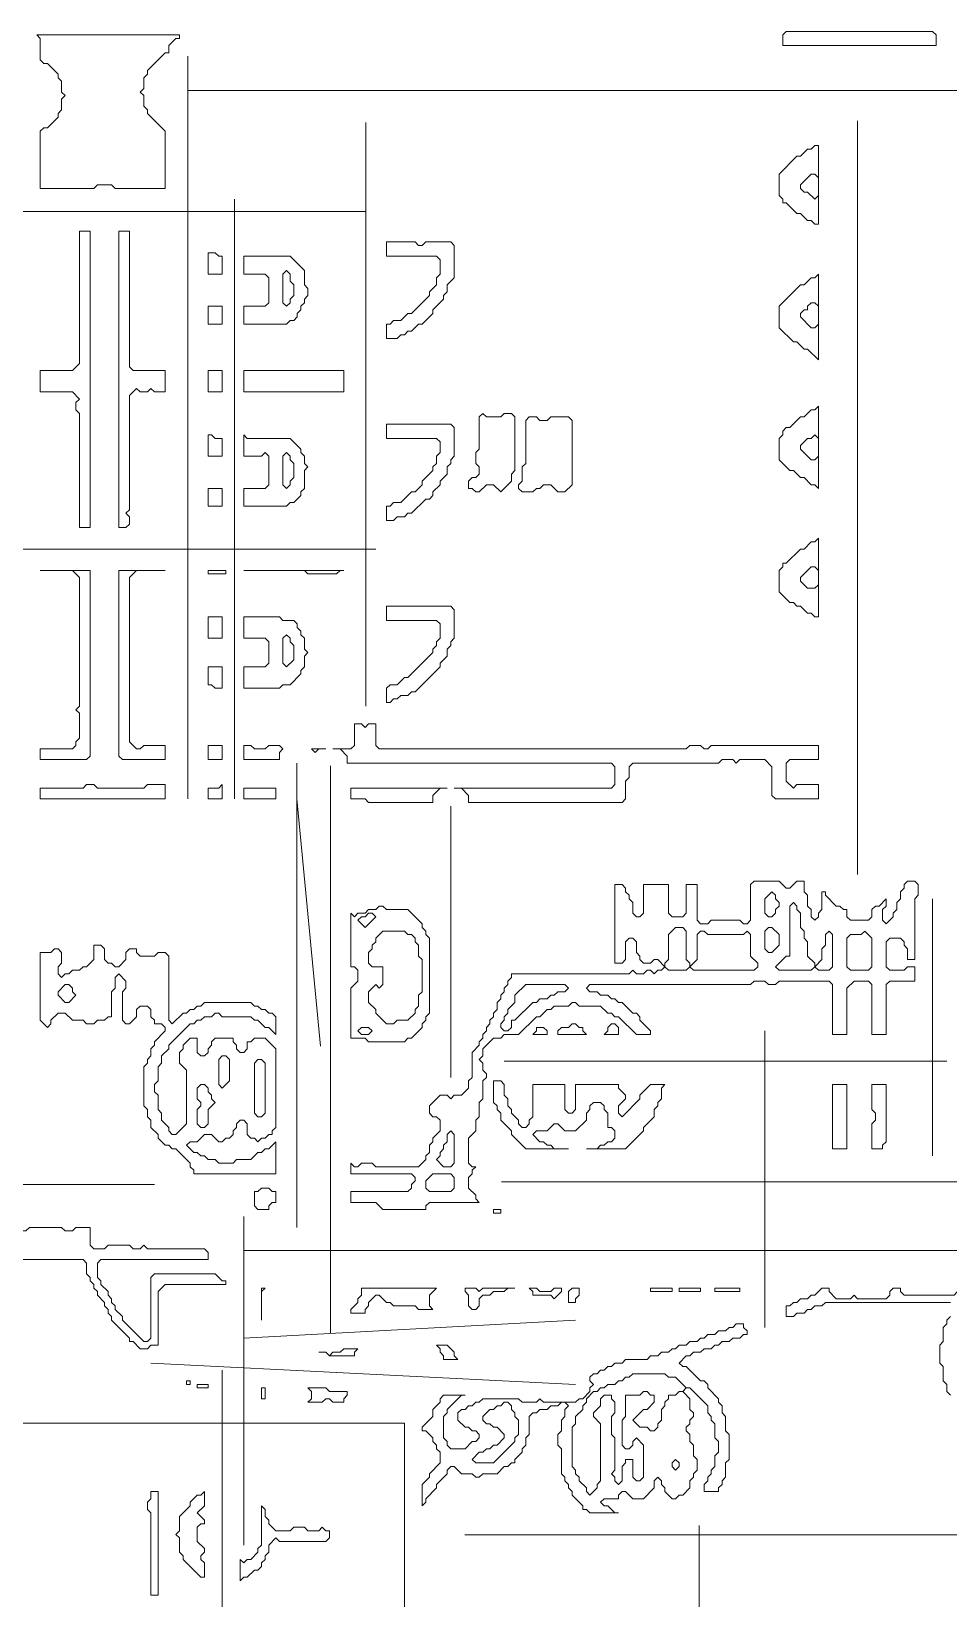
# Model space of a CAD drawing. Header units: millimetres. Extents: x 4 to 412, y 3 to 290.
# Drawn here: x 149.36 to 171.86, y 186.45 to 224.89 of the extents above; entities that cross this region are included whole.
import ezdxf

# ---------------------------------------------------------------- set-up
doc = ezdxf.new("R2010")
doc.units = ezdxf.units.MM
doc.layers.add('TRACE_STRAIGHT', color=5, linetype='Continuous', lineweight=0)
doc.layers.add('TRACE_TEXT_SYMBOL', color=6, linetype='Continuous', lineweight=0)

msp = doc.modelspace()

# ---------------------------------------------------------------- linework, layer by layer
at = {"layer": 'TRACE_STRAIGHT', "color": 5}
for p, q in [((153.2, 224.278), (153.2, 206.062)), ((153.186, 223.44), (186.364, 223.44)), ((157.568, 222.658), (157.568, 208.339)), ((169.629, 222.698), (169.629, 204.209)), ((154.345, 220.775), (154.345, 206.062)), ((145.111, 220.468), (157.568, 220.468)), ((145.023, 212.193), (157.809, 212.193)), ((155.872, 206.938), (155.872, 195.553)), ((156.697, 206.878), (156.697, 192.95)), ((155.871, 206.062), (156.451, 199.994)), ((159.648, 205.887), (159.648, 199.232)), ((171.471, 203.61), (171.471, 197.305)), ((167.355, 200.37), (167.355, 193.101)), ((160.962, 199.626), (171.821, 199.626)), ((124.005, 196.604), (152.379, 196.604)), ((160.891, 196.67), (186.181, 196.67)), ((154.569, 195.816), (154.569, 187.759)), ((154.569, 194.984), (181.633, 194.984)), ((154.569, 192.834), (162.713, 193.277)), ((152.292, 192.226), (162.713, 191.7)), ((154.043, 192.05), (154.043, 171.558)), ((124.065, 190.753), (158.51, 190.753)), ((158.51, 190.753), (158.51, 166.917)), ((159.993, 188.012), (188.986, 188.012)), ((165.74, 188.24), (165.74, 143.184))]:
    msp.add_line(p, q, dxfattribs=at)
at = {"layer": 'TRACE_TEXT_SYMBOL', "color": 6}
for points in [[(149.489, 224.803), (149.577, 224.716), (149.577, 224.19), (149.665, 224.103), (149.752, 224.103), (150.015, 223.84), (150.015, 223.752), (150.102, 223.665), (150.102, 223.402), (150.19, 223.315), (150.102, 223.227), (150.102, 222.964), (150.015, 222.877), (150.015, 222.789), (149.752, 222.526), (149.665, 222.526), (149.577, 222.439), (149.577, 221.038), (150.891, 221.038), (150.978, 221.125), (151.328, 221.125), (151.416, 221.038), (152.642, 221.038), (152.642, 222.439), (152.204, 222.877), (152.204, 222.964), (152.117, 223.052), (152.117, 223.315), (152.029, 223.402), (152.117, 223.49), (152.117, 223.752), (152.204, 223.84), (152.204, 223.928), (152.642, 224.365), (152.73, 224.365), (152.73, 224.541), (152.905, 224.716), (152.992, 224.716), (152.992, 224.803)], [(167.88, 224.891), (167.792, 224.803), (167.792, 224.541), (171.558, 224.541), (171.558, 224.803), (171.471, 224.891)], [(168.581, 222.088), (168.493, 222.001), (168.405, 222.001), (168.23, 221.826), (168.143, 221.826), (167.705, 221.388), (167.705, 220.862), (167.792, 220.775), (167.792, 220.687), (167.88, 220.687), (168.143, 220.425), (168.23, 220.425), (168.405, 220.249), (168.493, 220.249), (168.581, 220.162), (168.668, 220.162), (168.668, 222.088)], [(168.493, 221.388), (168.581, 221.388), (168.668, 221.3), (168.668, 220.862), (168.581, 220.775), (168.405, 220.95), (168.318, 220.95), (168.23, 221.038), (168.23, 221.125)], [(150.54, 219.987), (150.54, 216.746), (150.365, 216.571), (149.577, 216.571), (149.577, 216.046), (150.365, 216.046), (150.54, 215.871), (150.453, 215.783), (150.453, 215.608), (150.54, 215.52), (150.54, 212.718), (150.803, 212.718), (150.803, 219.987)], [(151.504, 219.987), (151.504, 212.718), (151.679, 212.718), (151.766, 212.806), (151.766, 212.981), (151.679, 213.068), (151.766, 213.156), (151.766, 215.958), (151.941, 216.133), (152.029, 216.046), (152.204, 216.046), (152.292, 216.133), (152.379, 216.046), (152.642, 216.046), (152.642, 216.571), (151.854, 216.571), (151.766, 216.659), (151.766, 219.987)], [(158.072, 219.724), (158.072, 219.374), (159.298, 219.374), (159.385, 219.286), (159.385, 218.936), (159.298, 218.848), (159.298, 218.673), (159.123, 218.498), (159.123, 218.41), (158.685, 217.972), (158.597, 217.972), (158.422, 217.797), (158.247, 217.797), (158.159, 217.71), (158.072, 217.71), (158.072, 217.359), (158.334, 217.359), (158.422, 217.447), (158.51, 217.447), (158.597, 217.535), (158.685, 217.535), (158.86, 217.71), (158.947, 217.71), (159.21, 217.972), (159.21, 218.06), (159.473, 218.323), (159.473, 218.41), (159.56, 218.498), (159.56, 218.673), (159.736, 218.848), (159.736, 219.636), (159.648, 219.724), (159.035, 219.724), (158.947, 219.636), (158.86, 219.636), (158.772, 219.724)], [(153.693, 219.461), (153.693, 218.936), (154.043, 218.936), (154.043, 219.374), (153.956, 219.374), (153.868, 219.461)], [(154.569, 219.374), (154.569, 218.936), (155.094, 218.936), (155.182, 218.848), (155.182, 218.235), (155.094, 218.148), (154.569, 218.148), (154.569, 217.71), (155.62, 217.71), (155.707, 217.797), (155.795, 217.797), (155.882, 217.885), (155.882, 217.972), (155.97, 218.06), (155.97, 218.148), (156.057, 218.235), (156.057, 218.323), (156.145, 218.41), (156.145, 218.585), (156.057, 218.673), (156.057, 219.023), (155.707, 219.374)], [(155.532, 218.936), (155.62, 219.023), (155.707, 218.936), (155.707, 218.761), (155.795, 218.673), (155.795, 218.41), (155.707, 218.323), (155.707, 218.235), (155.62, 218.148), (155.532, 218.235)], [(168.668, 218.936), (168.581, 218.848), (168.493, 218.848), (168.318, 218.673), (168.23, 218.673), (167.705, 218.148), (167.705, 217.622), (168.055, 217.272), (168.143, 217.272), (168.318, 217.097), (168.405, 217.097), (168.668, 216.834)], [(153.693, 218.148), (153.693, 217.71), (154.043, 217.71), (154.043, 218.148)], [(168.405, 218.148), (168.493, 218.235), (168.581, 218.235), (168.668, 218.148), (168.668, 217.71), (168.581, 217.622), (168.493, 217.622), (168.23, 217.885), (168.23, 217.972), (168.318, 218.06), (168.405, 218.06)], [(153.693, 216.571), (153.693, 216.046), (154.043, 216.046), (154.043, 216.571)], [(154.569, 216.571), (154.569, 216.046), (157.021, 216.046), (157.021, 216.571)], [(168.668, 215.696), (168.581, 215.608), (168.493, 215.608), (168.318, 215.433), (168.23, 215.433), (167.968, 215.17), (167.88, 215.17), (167.792, 215.083), (167.792, 214.995), (167.705, 214.907), (167.705, 214.382), (167.968, 214.119), (168.055, 214.119), (168.23, 213.944), (168.318, 213.944), (168.493, 213.769), (168.581, 213.769), (168.668, 213.681)], [(160.436, 215.52), (160.349, 215.433), (160.349, 214.645), (160.261, 214.557), (160.261, 214.294), (160.349, 214.207), (160.349, 214.032), (160.261, 213.944), (160.173, 213.944), (160.086, 213.856), (160.086, 213.681), (160.173, 213.681), (160.261, 213.594), (160.349, 213.594), (160.524, 213.769), (160.699, 213.769), (160.874, 213.594), (161.137, 213.856), (161.137, 214.032), (161.224, 214.119), (161.224, 215.433), (161.137, 215.52), (160.962, 215.52), (160.874, 215.433), (160.524, 215.433)], [(161.575, 215.433), (161.487, 215.345), (161.487, 214.294), (161.399, 214.207), (161.399, 213.856), (161.312, 213.769), (161.312, 213.681), (161.399, 213.594), (161.662, 213.594), (161.75, 213.681), (161.837, 213.681), (161.925, 213.769), (162.1, 213.769), (162.275, 213.594), (162.45, 213.594), (162.626, 213.769), (162.626, 215.345), (162.538, 215.433), (162.1, 215.433), (162.012, 215.345), (161.837, 215.345), (161.75, 215.433)], [(153.693, 214.995), (153.693, 214.47), (154.043, 214.47), (154.043, 214.907), (153.868, 214.907), (153.781, 214.995)], [(154.569, 214.995), (154.569, 214.47), (155.007, 214.47), (155.094, 214.557), (155.182, 214.47), (155.182, 213.769), (155.094, 213.681), (154.569, 213.681), (154.569, 213.243), (155.62, 213.243), (155.707, 213.331), (155.795, 213.331), (155.97, 213.506), (155.97, 213.594), (156.057, 213.681), (156.057, 214.119), (156.145, 214.207), (156.057, 214.294), (156.057, 214.47), (155.97, 214.557), (155.97, 214.645), (155.707, 214.907), (154.656, 214.907)], [(158.072, 215.258), (158.072, 214.907), (159.298, 214.907), (159.385, 214.82), (159.385, 214.557), (159.298, 214.47), (159.298, 214.294), (159.21, 214.207), (159.21, 214.119), (158.947, 213.856), (158.947, 213.769), (158.772, 213.594), (158.685, 213.594), (158.422, 213.331), (158.247, 213.331), (158.159, 213.243), (158.072, 213.243), (158.072, 212.893), (158.247, 212.893), (158.334, 212.981), (158.51, 212.981), (158.597, 213.068), (158.685, 213.068), (159.035, 213.419), (159.123, 213.419), (159.21, 213.506), (159.21, 213.594), (159.385, 213.769), (159.385, 213.856), (159.56, 214.032), (159.56, 214.207), (159.648, 214.294), (159.648, 214.382), (159.736, 214.47), (159.736, 215.17), (159.648, 215.258)], [(168.493, 214.907), (168.581, 214.995), (168.668, 214.907), (168.668, 214.47), (168.581, 214.382), (168.493, 214.382), (168.23, 214.645), (168.23, 214.732), (168.405, 214.907)], [(155.532, 214.47), (155.62, 214.557), (155.707, 214.47), (155.707, 214.382), (155.795, 214.294), (155.795, 213.944), (155.707, 213.856), (155.707, 213.769), (155.62, 213.681), (155.532, 213.769)], [(153.693, 213.681), (153.693, 213.243), (154.043, 213.243), (154.043, 213.681)], [(168.668, 212.455), (168.581, 212.368), (168.493, 212.368), (168.318, 212.193), (168.23, 212.193), (167.88, 211.842), (167.792, 211.842), (167.792, 211.755), (167.705, 211.667), (167.705, 211.142), (167.968, 210.879), (168.055, 210.879), (168.143, 210.791), (168.23, 210.791), (168.405, 210.616), (168.493, 210.616), (168.581, 210.529), (168.668, 210.529)], [(149.577, 211.667), (150.365, 211.667), (150.54, 211.492), (150.54, 208.339), (150.453, 208.252), (150.54, 208.164), (150.54, 207.551), (150.453, 207.464), (150.453, 207.376), (150.365, 207.288), (149.577, 207.288), (149.577, 207.026), (150.715, 207.026), (150.803, 207.113), (150.803, 211.667)], [(151.504, 211.667), (151.504, 207.113), (151.591, 207.026), (152.642, 207.026), (152.642, 207.376), (152.117, 207.376), (152.029, 207.288), (151.941, 207.288), (151.766, 207.464), (151.766, 211.492), (151.941, 211.667), (152.642, 211.667)], [(153.693, 211.667), (154.131, 211.667), (154.131, 211.58), (153.693, 211.58)], [(154.569, 211.667), (156.057, 211.667), (156.145, 211.58), (156.846, 211.58), (156.933, 211.667), (157.021, 211.667)], [(168.493, 211.755), (168.581, 211.755), (168.668, 211.667), (168.668, 211.317), (168.581, 211.229), (168.405, 211.229), (168.23, 211.404), (168.23, 211.492)], [(158.072, 210.791), (158.072, 210.441), (159.298, 210.441), (159.385, 210.354), (159.385, 210.003), (159.298, 209.916), (159.298, 209.828), (159.21, 209.74), (159.21, 209.653), (158.597, 209.04), (158.51, 209.04), (158.334, 208.865), (158.159, 208.865), (158.072, 208.777), (158.072, 208.427), (158.159, 208.427), (158.247, 208.514), (158.334, 208.514), (158.422, 208.602), (158.597, 208.602), (158.685, 208.69), (158.772, 208.69), (159.385, 209.303), (159.385, 209.39), (159.56, 209.565), (159.56, 209.74), (159.648, 209.828), (159.648, 209.916), (159.736, 210.003), (159.736, 210.704), (159.648, 210.791)], [(153.693, 210.529), (153.693, 210.003), (154.043, 210.003), (154.043, 210.529)], [(154.569, 210.529), (154.569, 210.003), (155.094, 210.003), (155.182, 209.916), (155.182, 209.39), (155.094, 209.303), (154.569, 209.303), (154.569, 208.777), (155.444, 208.777), (155.532, 208.865), (155.707, 208.865), (155.97, 209.127), (155.97, 209.215), (156.057, 209.303), (156.057, 209.565), (156.145, 209.653), (156.057, 209.74), (156.057, 210.003), (155.97, 210.091), (155.97, 210.178), (155.882, 210.266), (155.882, 210.354), (155.795, 210.441), (155.532, 210.441), (155.444, 210.529)], [(155.532, 210.003), (155.62, 210.091), (155.707, 210.003), (155.707, 209.916), (155.795, 209.828), (155.795, 209.478), (155.62, 209.303), (155.532, 209.39)], [(153.693, 209.303), (153.693, 208.865), (153.781, 208.865), (153.868, 208.777), (154.043, 208.777), (154.043, 209.303)], [(157.283, 207.901), (157.283, 207.376), (157.196, 207.288), (156.758, 207.288), (156.933, 207.288), (157.108, 207.113), (157.108, 206.938), (163.589, 206.938), (163.676, 206.851), (163.676, 206.413), (163.589, 206.325), (159.736, 206.325), (159.911, 206.325), (160.086, 206.15), (160.086, 205.975), (163.852, 205.975), (163.939, 206.062), (163.939, 206.5), (164.027, 206.588), (164.027, 206.851), (164.114, 206.938), (166.216, 206.938), (166.304, 207.026), (166.566, 207.026), (166.654, 206.938), (166.742, 207.026), (167.355, 207.026), (167.53, 206.851), (167.53, 206.15), (167.617, 206.062), (168.668, 206.062), (168.668, 206.413), (168.143, 206.413), (168.055, 206.325), (167.88, 206.5), (167.88, 206.938), (167.968, 207.026), (168.668, 207.026), (168.668, 207.376), (166.041, 207.376), (165.953, 207.288), (165.866, 207.288), (165.778, 207.376), (165.515, 207.376), (165.428, 207.288), (157.896, 207.288), (157.809, 207.376), (157.809, 207.901), (157.634, 207.901), (157.546, 207.814), (157.459, 207.901)], [(153.693, 207.376), (153.693, 207.026), (154.043, 207.026), (154.043, 207.376)], [(154.569, 207.376), (154.569, 207.026), (155.444, 207.026), (155.444, 207.201), (155.532, 207.288), (155.444, 207.376), (155.182, 207.376), (155.094, 207.288), (154.831, 207.288), (154.744, 207.376)], [(156.233, 207.288), (156.32, 207.201), (156.408, 207.288), (156.583, 207.288)], [(150.715, 206.413), (150.628, 206.325), (149.577, 206.325), (149.577, 206.062), (152.642, 206.062), (152.642, 206.413), (152.204, 206.413), (152.117, 206.325), (150.978, 206.325), (150.891, 206.413)], [(154.043, 206.413), (153.956, 206.325), (153.693, 206.325), (153.693, 206.062), (154.043, 206.062)], [(154.569, 206.325), (154.569, 206.062), (155.357, 206.062), (155.357, 206.325)], [(157.196, 206.325), (157.196, 206.062), (157.546, 206.062), (157.634, 205.975), (159.21, 205.975), (159.21, 206.15), (159.385, 206.325), (159.56, 206.325)], [(167.53, 203.785), (167.617, 203.698), (167.617, 203.61), (167.705, 203.523), (167.705, 203.435), (167.617, 203.348), (167.617, 203.26), (167.53, 203.172), (167.442, 203.172), (167.355, 203.26), (167.355, 203.61)], [(157.896, 203.435), (157.809, 203.348), (157.634, 203.348), (157.546, 203.26), (157.371, 203.26), (157.283, 203.172), (157.196, 203.26), (157.196, 201.946), (157.283, 201.946), (157.371, 201.859), (157.371, 201.596), (157.196, 201.421), (157.196, 200.195), (157.546, 200.195), (157.634, 200.107), (158.51, 200.107), (158.597, 200.195), (158.685, 200.195), (158.947, 200.458), (158.947, 200.545), (159.035, 200.633), (159.035, 200.72), (159.123, 200.808), (159.123, 202.647), (159.035, 202.735), (159.035, 202.822), (158.947, 202.91), (158.947, 202.997), (158.597, 203.348), (158.072, 203.348), (157.984, 203.435)], [(167.968, 203.435), (168.055, 203.523), (168.143, 203.435), (168.143, 203.348), (168.23, 203.26), (168.23, 202.91), (168.318, 202.822), (168.318, 202.647), (168.405, 202.559), (168.405, 202.209), (168.581, 202.034), (168.581, 201.946), (168.493, 201.859), (167.705, 201.859), (167.617, 201.946), (167.88, 202.209), (167.968, 202.209)], [(157.546, 203.172), (157.634, 203.26), (157.721, 203.26), (157.809, 203.172), (157.546, 202.91), (157.371, 203.085), (157.459, 203.172)], [(157.984, 202.822), (158.51, 202.822), (158.597, 202.735), (158.685, 202.735), (158.772, 202.647), (158.772, 202.559), (158.86, 202.472), (158.86, 202.209), (158.947, 202.122), (158.947, 201.333), (158.86, 201.246), (158.86, 200.983), (158.772, 200.895), (158.772, 200.808), (158.597, 200.633), (158.334, 200.633), (158.247, 200.545), (158.072, 200.545), (157.809, 200.808), (157.809, 200.895), (157.634, 201.071), (157.634, 201.333), (157.809, 201.509), (157.896, 201.421), (157.984, 201.509), (157.984, 201.946), (157.721, 201.946), (157.634, 202.034), (157.634, 202.297), (157.721, 202.384), (157.721, 202.472), (157.809, 202.559), (157.809, 202.647)], [(165.165, 202.91), (165.34, 202.91), (165.428, 202.822), (165.428, 202.122), (165.515, 202.034), (165.515, 201.946), (165.428, 201.859), (164.99, 201.859), (164.902, 201.946), (164.902, 202.034), (164.99, 202.122), (164.99, 202.735)], [(165.691, 202.735), (165.778, 202.822), (165.866, 202.822), (165.953, 202.735), (166.829, 202.735), (166.917, 202.822), (167.004, 202.735), (167.004, 202.209), (167.179, 202.034), (167.179, 201.946), (167.092, 201.859), (165.603, 201.859), (165.515, 201.946), (165.691, 202.122)], [(167.355, 202.822), (167.442, 202.91), (167.53, 202.91), (167.705, 202.735), (167.705, 202.472), (167.53, 202.297), (167.442, 202.297), (167.355, 202.384)], [(168.843, 202.735), (168.931, 202.822), (169.018, 202.735), (169.018, 201.946), (168.931, 201.859), (168.668, 201.859), (168.581, 201.946), (168.756, 202.122), (168.756, 202.384), (168.843, 202.472)], [(169.719, 202.735), (169.807, 202.822), (169.982, 202.647), (169.982, 201.946), (169.894, 201.859), (169.456, 201.859), (169.369, 201.946), (169.369, 202.647), (169.456, 202.735)], [(150.19, 201.509), (150.278, 201.509), (150.365, 201.421), (150.365, 201.333), (150.453, 201.246), (150.278, 201.071), (150.19, 201.071), (150.015, 201.246), (150.015, 201.333)], [(161.487, 201.509), (162.45, 201.509), (162.538, 201.421), (162.45, 201.333), (162.275, 201.333), (162.188, 201.246), (162.1, 201.246), (162.012, 201.158), (161.837, 201.158), (161.75, 201.071), (161.662, 201.071), (161.224, 200.633), (161.137, 200.633), (161.137, 200.458), (161.049, 200.37), (160.962, 200.37), (160.874, 200.458), (160.874, 200.545), (160.962, 200.633), (160.962, 200.72), (161.049, 200.808), (161.049, 200.895), (161.224, 201.071), (161.224, 201.246)], [(157.371, 200.37), (157.459, 200.458), (157.634, 200.458), (157.721, 200.37), (157.634, 200.282), (157.459, 200.282)], [(161.75, 200.458), (161.75, 200.37), (161.662, 200.282), (162.012, 200.282), (162.012, 200.37), (161.925, 200.458)], [(162.626, 200.545), (162.538, 200.458), (162.363, 200.458), (162.275, 200.37), (162.275, 200.282), (162.976, 200.282), (162.888, 200.37), (162.888, 200.458), (162.801, 200.458), (162.713, 200.545)], [(163.589, 200.545), (163.501, 200.458), (163.501, 200.37), (163.414, 200.282), (163.764, 200.282), (163.764, 200.458), (163.676, 200.545)], [(153.956, 199.669), (154.043, 199.757), (154.131, 199.757), (154.218, 199.669), (154.218, 199.144), (154.043, 198.969), (153.956, 199.056)], [(154.831, 199.582), (154.919, 199.669), (155.007, 199.669), (155.094, 199.582), (155.094, 198.356), (155.007, 198.268), (154.919, 198.268), (154.831, 198.356)], [(153.43, 198.969), (153.518, 199.056), (153.605, 199.056), (153.693, 198.969), (153.693, 198.881), (153.781, 198.794), (153.781, 198.706), (153.868, 198.619), (153.693, 198.443), (153.693, 198.093), (153.605, 198.006), (153.518, 198.006), (153.43, 198.093), (153.43, 198.443), (153.518, 198.531), (153.518, 198.619), (153.43, 198.706)], [(169.018, 199.056), (169.018, 197.48), (169.369, 197.48), (169.369, 199.056)], [(169.982, 199.056), (169.982, 198.443), (170.069, 198.356), (170.069, 198.181), (169.982, 198.093), (169.982, 197.48), (170.244, 197.48), (170.244, 197.568), (170.332, 197.655), (170.332, 199.056)], [(159.56, 197.83), (159.648, 197.918), (159.736, 197.83), (159.736, 197.13), (159.648, 197.042), (159.473, 197.042), (159.298, 197.217), (159.385, 197.305), (159.385, 197.393), (159.473, 197.48), (159.473, 197.568), (159.56, 197.655)], [(159.21, 196.867), (159.648, 196.867), (159.736, 196.779), (159.736, 196.517), (159.648, 196.429), (159.123, 196.429), (159.035, 196.517), (159.035, 196.692)], [(155.007, 196.517), (154.919, 196.429), (154.831, 196.429), (154.831, 196.079), (154.919, 195.991), (155.182, 195.991), (155.182, 196.079), (155.269, 196.166), (155.357, 196.166), (155.357, 196.429), (155.269, 196.429), (155.182, 196.517)], [(160.699, 195.991), (160.874, 195.991), (160.874, 195.904), (160.699, 195.904)], [(155.007, 194.065), (155.007, 193.277), (155.007, 193.977), (155.094, 194.065)], [(157.459, 194.065), (157.459, 193.89), (157.371, 193.802), (157.371, 193.714), (157.196, 193.539), (157.196, 193.452), (157.546, 193.452), (157.546, 193.539), (157.634, 193.627), (157.634, 193.714), (157.809, 193.89), (157.896, 193.89), (158.072, 193.714), (158.159, 193.714), (158.247, 193.627), (158.772, 193.627), (158.86, 193.539), (159.21, 193.539), (159.123, 193.627), (159.123, 193.89), (159.298, 194.065)], [(159.998, 194.065), (159.998, 193.977), (160.086, 193.89), (160.086, 193.627), (160.173, 193.539), (160.261, 193.539), (160.349, 193.627), (160.349, 193.802), (160.436, 193.89), (160.611, 193.89), (160.699, 193.977), (160.962, 193.977), (161.049, 194.065), (161.224, 194.065), (160.436, 194.065), (160.349, 193.977), (160.261, 194.065)], [(161.575, 194.065), (161.662, 193.977), (161.662, 193.89), (162.1, 193.89), (162.188, 193.802), (162.363, 193.977), (162.363, 194.065), (162.188, 194.065), (162.1, 193.977), (161.837, 193.977), (161.75, 194.065)], [(162.626, 194.065), (162.538, 193.977), (162.538, 193.714), (162.713, 193.714), (162.713, 193.802), (162.801, 193.89), (162.801, 194.065)], [(164.552, 194.065), (165.078, 194.065), (165.078, 193.977), (164.552, 193.977)], [(165.253, 194.065), (165.778, 194.065), (165.778, 193.977), (165.253, 193.977)], [(166.128, 194.065), (166.742, 194.065), (166.742, 193.977), (166.128, 193.977)], [(159.298, 192.664), (159.385, 192.576), (159.385, 192.488), (159.473, 192.401), (159.473, 192.313), (159.823, 192.313), (159.736, 192.401), (159.736, 192.488), (159.56, 192.664)], [(157.021, 192.576), (156.933, 192.488), (156.758, 192.488), (156.67, 192.401), (156.583, 192.488), (156.408, 192.488), (156.583, 192.488), (156.67, 192.401), (157.283, 192.401), (157.283, 192.488), (157.371, 192.576)], [(153.167, 191.788), (153.255, 191.788), (153.255, 191.7), (153.167, 191.7)], [(153.43, 191.7), (153.693, 191.7), (153.693, 191.613), (153.43, 191.613)], [(155.007, 191.613), (155.094, 191.613), (155.094, 191.35), (155.007, 191.35)], [(156.145, 191.613), (156.233, 191.525), (156.233, 191.35), (156.145, 191.262), (156.495, 191.262), (156.583, 191.35), (156.67, 191.35), (156.758, 191.262), (157.021, 191.262), (157.021, 191.35), (157.108, 191.437), (157.108, 191.525), (156.67, 191.525), (156.583, 191.613)], [(160.874, 191.175), (160.962, 191.262), (161.049, 191.262), (161.137, 191.175), (161.137, 191.087), (161.224, 191), (161.224, 190.912), (161.312, 190.824), (161.312, 190.474), (161.224, 190.387), (161.224, 190.299), (160.699, 189.774), (160.261, 189.774), (160.173, 189.861), (160.349, 190.036), (160.436, 190.036), (160.524, 190.124), (160.611, 190.124), (160.699, 190.211), (160.786, 190.211), (160.962, 190.387), (160.962, 190.474), (160.786, 190.649), (160.699, 190.649), (160.611, 190.737), (160.524, 190.737), (160.436, 190.824), (160.436, 190.912), (160.611, 191.087), (160.699, 191.087), (160.786, 191.175)], [(165.078, 189.774), (165.165, 189.861), (165.253, 189.774), (165.253, 189.686), (165.165, 189.598), (165.078, 189.686)], [(152.292, 189.073), (152.292, 188.898), (152.204, 188.81), (152.204, 188.635), (152.292, 188.548), (152.292, 186.533), (152.467, 186.533), (152.467, 189.073)], [(153.605, 189.073), (153.518, 188.985), (153.43, 188.985), (153.255, 188.81), (153.255, 188.723), (152.992, 188.46), (152.992, 188.11), (152.905, 188.022), (152.992, 187.934), (152.992, 187.584), (153.08, 187.497), (153.08, 187.409), (153.518, 186.971), (153.605, 186.971), (153.605, 187.321), (153.518, 187.409), (153.518, 187.497), (153.605, 187.584), (153.605, 187.672), (153.43, 187.847), (153.43, 188.197), (153.518, 188.285), (153.605, 188.285), (153.605, 188.372), (153.43, 188.548), (153.605, 188.723)], [(155.007, 188.723), (155.007, 187.759), (154.919, 187.672), (154.919, 187.584), (154.744, 187.409), (154.656, 187.409), (154.569, 187.321), (154.481, 187.409), (154.481, 186.884), (154.569, 186.971), (154.656, 186.971), (154.831, 187.146), (154.919, 187.146), (155.007, 187.234), (155.007, 187.321), (155.094, 187.409), (155.094, 187.497), (155.182, 187.584), (155.182, 187.759), (155.357, 187.934), (155.444, 187.847), (156.583, 187.847), (156.67, 187.934), (156.67, 188.11), (156.583, 188.11), (156.495, 188.197), (156.408, 188.11), (156.145, 188.11), (156.057, 188.197), (155.795, 188.197), (155.707, 188.11), (155.357, 188.11), (155.182, 188.285), (155.182, 188.372), (155.094, 188.46), (155.094, 188.635)]]:
    msp.add_lwpolyline(points, close=True, dxfattribs=at)
for points in [[(167.092, 204.048), (167.004, 203.961), (167.004, 203.085), (166.917, 202.997), (166.829, 202.997), (166.742, 203.085), (166.041, 203.085), (165.953, 202.997), (165.778, 202.997), (165.691, 203.085), (165.691, 203.961), (165.428, 203.961), (165.428, 203.26), (165.34, 203.172), (165.078, 203.172), (164.99, 203.26), (164.99, 203.961), (164.377, 203.961), (164.377, 203.26), (164.289, 203.172), (164.202, 203.172), (164.114, 203.26), (164.114, 203.523), (164.027, 203.61), (164.027, 203.698), (163.939, 203.785), (163.939, 203.873), (163.852, 203.961), (163.676, 203.961), (163.676, 202.034), (163.852, 202.034), (163.939, 202.122), (163.939, 202.559), (164.027, 202.647), (164.114, 202.647), (164.202, 202.559), (164.202, 202.297), (164.289, 202.209), (164.289, 202.122), (164.377, 202.034), (164.552, 202.034), (164.64, 202.122), (164.727, 202.122), (164.902, 201.946), (164.815, 201.859), (164.727, 201.859), (164.64, 201.771), (164.552, 201.859), (164.465, 201.859), (164.377, 201.771), (164.202, 201.771), (164.114, 201.859), (164.027, 201.771), (161.137, 201.771), (161.137, 201.684), (161.049, 201.596), (161.049, 201.509), (160.962, 201.421), (160.962, 201.333), (160.874, 201.246), (160.874, 201.158), (160.786, 201.071), (160.786, 200.895), (160.699, 200.808)], [(170.332, 200.282), (170.332, 201.509), (170.42, 201.596), (171.033, 201.596), (171.033, 201.946), (170.857, 201.946), (170.77, 201.859), (170.42, 201.859), (170.332, 201.946), (170.332, 202.559), (170.42, 202.647), (170.682, 202.647), (170.77, 202.559), (170.77, 202.472), (170.857, 202.384), (170.857, 202.122), (171.033, 202.122), (171.033, 203.61), (171.12, 203.698), (171.12, 203.961), (171.033, 204.048), (170.857, 204.048), (170.77, 203.961), (170.77, 203.873), (170.682, 203.785), (170.682, 203.61), (170.595, 203.523), (170.595, 203.348), (170.507, 203.26), (170.507, 203.172), (170.332, 202.997), (170.244, 203.085), (170.244, 203.348), (170.332, 203.435), (170.332, 203.61), (170.157, 203.435), (170.069, 203.435), (169.982, 203.348), (169.982, 203.172), (169.894, 203.085), (169.456, 203.085), (169.369, 203.172), (169.369, 203.348), (169.281, 203.348), (169.194, 203.435), (169.106, 203.435), (168.843, 203.698), (168.843, 203.785), (168.756, 203.785), (168.756, 203.348), (168.668, 203.26), (168.668, 203.172), (168.581, 203.085), (168.493, 203.172), (168.493, 203.348), (168.405, 203.435), (168.405, 203.698), (168.318, 203.785), (168.318, 204.048), (168.143, 204.048), (167.968, 203.873), (167.88, 203.873), (167.705, 204.048), (167.092, 204.048)], [(150.891, 202.472), (150.891, 202.122), (150.715, 201.946), (150.628, 201.946), (150.54, 201.859), (150.365, 201.859), (150.278, 201.771), (150.19, 201.771), (150.102, 201.684), (150.015, 201.771), (150.015, 201.946), (150.102, 202.034), (150.102, 202.297), (150.015, 202.384), (149.927, 202.384), (149.84, 202.297), (149.577, 202.297), (149.577, 200.633), (149.752, 200.458), (149.84, 200.545), (149.84, 200.633), (150.015, 200.808), (150.19, 200.808), (150.365, 200.633), (150.628, 200.633), (150.715, 200.545), (150.891, 200.545), (150.978, 200.633), (151.153, 200.633), (151.241, 200.72), (151.328, 200.72), (151.328, 201.333), (151.416, 201.421), (151.416, 201.684), (151.504, 201.771), (151.679, 201.596), (151.679, 201.421), (151.591, 201.333), (151.591, 200.633), (151.679, 200.545), (151.766, 200.545), (151.941, 200.72), (151.941, 200.895), (152.029, 200.983), (152.204, 200.983), (152.292, 200.895), (152.292, 200.72), (152.379, 200.633), (152.379, 200.545), (152.554, 200.545), (152.642, 200.458), (152.642, 200.37), (152.379, 200.107), (152.379, 200.02), (152.292, 199.932), (152.292, 199.757), (152.204, 199.669), (152.204, 199.582), (152.117, 199.494), (152.117, 198.531), (152.204, 198.443), (152.204, 198.268), (152.292, 198.181), (152.292, 198.006)], [(153.08, 200.808), (152.817, 200.545), (152.73, 200.633), (152.73, 202.209), (152.642, 202.297), (152.467, 202.297), (152.379, 202.209), (152.029, 202.209), (151.941, 202.297), (151.941, 202.384), (151.766, 202.384), (151.679, 202.297), (151.679, 202.122), (151.504, 201.946), (151.416, 201.946), (151.328, 202.034), (151.241, 202.034), (151.153, 202.122), (151.153, 202.384), (151.066, 202.472), (150.891, 202.472)], [(160.261, 197.918), (160.261, 198.181), (160.349, 198.268), (160.349, 198.619), (160.436, 198.706), (160.436, 199.144), (160.524, 199.232), (160.524, 199.319), (160.436, 199.407), (160.436, 199.582), (160.349, 199.669), (160.436, 199.757), (160.436, 199.932), (160.699, 200.195), (160.874, 200.195), (160.962, 200.282), (161.312, 200.282), (161.75, 200.72), (161.837, 200.72), (162.012, 200.895), (162.1, 200.895), (162.188, 200.983), (162.538, 200.983), (162.626, 201.071), (162.713, 201.071), (162.801, 200.983), (163.326, 200.983), (163.501, 200.808), (163.589, 200.808), (163.676, 200.72), (163.764, 200.72), (164.202, 200.282), (164.552, 200.282), (164.552, 200.37), (164.289, 200.633), (164.289, 200.72), (164.202, 200.808), (164.114, 200.808), (163.852, 201.071), (163.764, 201.071), (163.676, 201.158), (163.589, 201.158), (163.501, 201.246), (163.326, 201.246), (163.239, 201.333), (163.063, 201.333), (162.976, 201.421), (163.063, 201.509), (167.004, 201.509), (167.092, 201.596), (167.355, 201.596), (167.442, 201.509), (167.617, 201.509), (167.705, 201.596), (168.931, 201.596), (169.018, 201.509), (169.018, 200.282), (169.369, 200.282), (169.369, 201.421), (169.544, 201.596), (169.894, 201.596), (169.982, 201.509), (169.982, 200.282), (170.332, 200.282)], [(154.306, 200.107), (154.306, 200.195), (153.868, 200.195), (153.781, 200.107), (153.781, 200.02), (153.693, 199.932), (153.693, 199.845), (153.605, 199.757), (153.518, 199.757), (153.43, 199.845), (153.43, 200.195), (153.255, 200.195), (153.08, 200.02), (153.08, 199.932), (152.992, 199.845), (152.992, 199.582), (153.167, 199.407), (153.167, 198.093), (152.905, 197.83), (152.817, 197.83), (152.73, 197.918), (152.73, 198.006), (152.554, 198.181), (152.554, 198.356), (152.467, 198.443), (152.467, 198.794), (152.379, 198.881), (152.379, 199.056), (152.467, 199.144), (152.467, 199.494), (152.554, 199.582), (152.554, 199.757), (152.73, 199.932), (152.73, 200.02), (153.255, 200.545), (153.343, 200.545), (153.43, 200.633), (153.518, 200.633), (153.605, 200.72), (153.781, 200.72), (153.868, 200.808), (153.956, 200.808), (154.043, 200.72), (154.744, 200.72), (154.831, 200.633), (154.919, 200.633), (155.094, 200.458), (155.182, 200.458), (155.357, 200.282), (155.357, 200.72), (155.269, 200.808), (155.182, 200.808), (155.094, 200.895), (155.007, 200.895), (154.919, 200.983), (154.831, 200.983), (154.744, 201.071), (153.605, 201.071), (153.518, 200.983), (153.43, 200.983), (153.343, 200.895), (153.255, 200.895), (153.167, 200.808), (153.08, 200.808)], [(160.699, 200.808), (160.699, 200.72), (160.611, 200.633), (160.611, 200.545), (160.524, 200.458), (160.524, 200.37), (160.436, 200.282), (160.436, 200.195), (160.349, 200.107), (160.349, 200.02), (160.173, 199.845), (160.173, 199.232), (160.086, 199.144), (160.086, 198.969), (159.911, 198.794), (159.736, 198.794), (159.648, 198.706), (159.56, 198.794), (159.385, 198.794), (159.123, 198.531), (159.123, 198.356), (159.21, 198.268), (159.298, 198.268), (159.385, 198.181), (159.385, 197.918), (159.21, 197.743), (159.21, 197.655), (159.123, 197.568), (159.123, 197.393), (159.035, 197.305), (159.035, 197.217), (158.86, 197.042), (157.809, 197.042), (157.721, 197.13), (157.459, 197.13), (157.371, 197.042), (157.283, 197.042), (157.196, 197.13), (157.196, 196.867), (158.685, 196.867), (158.772, 196.779), (158.772, 196.692), (158.685, 196.604), (158.685, 196.517), (158.597, 196.429), (157.196, 196.429), (157.196, 196.166), (157.809, 196.166), (157.984, 195.991), (159.035, 195.991), (159.035, 196.079), (159.123, 196.166), (160.349, 196.166), (160.261, 196.254), (160.261, 196.342), (160.086, 196.517), (160.086, 196.779), (160.173, 196.867), (160.173, 196.955), (160.261, 197.042), (160.173, 197.042), (160.086, 197.13), (160.086, 197.743), (160.261, 197.918)], [(152.292, 198.006), (152.467, 197.83), (152.467, 197.743), (152.642, 197.568), (152.73, 197.568), (152.817, 197.48), (152.905, 197.48), (153.255, 197.13), (153.255, 197.042), (153.343, 196.955), (153.343, 196.867), (155.357, 196.867), (155.357, 197.655), (155.182, 197.48), (155.094, 197.48), (155.007, 197.393), (154.919, 197.393), (154.744, 197.217), (154.394, 197.217), (154.306, 197.13), (153.956, 197.13), (153.868, 197.217), (153.693, 197.217), (153.605, 197.305), (153.518, 197.305), (153.43, 197.393), (153.343, 197.393), (153.167, 197.568), (153.255, 197.655), (153.43, 197.655), (153.605, 197.83), (153.781, 197.83), (153.956, 197.655), (154.043, 197.655), (154.131, 197.743), (154.218, 197.743), (154.306, 197.83), (154.306, 197.918), (154.394, 198.006), (154.394, 198.093), (154.481, 198.181), (154.569, 198.181), (154.656, 198.093), (154.656, 197.83), (154.744, 197.743), (154.831, 197.743), (154.919, 197.655), (155.007, 197.743), (155.094, 197.743), (155.182, 197.83), (155.269, 197.83), (155.269, 197.918), (155.357, 198.006), (155.357, 199.932), (155.094, 200.195), (154.831, 200.195), (154.744, 200.107), (154.656, 200.107), (154.656, 199.932), (154.569, 199.845), (154.481, 199.845), (154.394, 199.932), (154.394, 200.02), (154.306, 200.107)], [(160.699, 199.144), (160.699, 198.619), (160.786, 198.531), (160.786, 198.443), (160.874, 198.356), (160.874, 198.181), (161.137, 197.918), (161.137, 197.83), (161.487, 197.48), (162.538, 197.48), (162.188, 197.48), (162.1, 197.568), (162.012, 197.568), (161.925, 197.655), (161.837, 197.655), (161.662, 197.83), (161.75, 197.918), (162.012, 197.918), (162.188, 198.093), (162.275, 198.093), (162.45, 197.918), (162.713, 197.918), (162.976, 198.181), (162.976, 198.356), (163.063, 198.443), (163.063, 198.531), (163.151, 198.619), (163.326, 198.619), (163.414, 198.531), (163.414, 198.443), (163.501, 198.356), (163.501, 198.006), (163.589, 198.006), (163.676, 197.918), (163.676, 197.743), (163.589, 197.655), (163.501, 197.655), (163.414, 197.568), (163.326, 197.568), (163.239, 197.48), (162.976, 197.48), (163.939, 197.48), (164.377, 197.918), (164.377, 198.006), (164.64, 198.268), (164.64, 198.443), (164.727, 198.531), (164.727, 198.619), (164.815, 198.706), (164.815, 198.969), (164.902, 199.056), (164.552, 199.056), (164.289, 198.794), (164.289, 198.706), (163.852, 198.268), (163.764, 198.356), (163.764, 198.531), (163.939, 198.706), (163.939, 198.794), (163.764, 198.969), (163.764, 199.056), (162.713, 199.056), (162.713, 198.443), (162.626, 198.356)], [(162.626, 198.356), (162.538, 198.356), (162.45, 198.443), (162.45, 199.056), (161.662, 199.056), (161.662, 198.268), (161.575, 198.181), (161.575, 198.093), (161.487, 198.006), (161.399, 198.006), (161.312, 198.093), (161.312, 198.181), (161.137, 198.356), (161.137, 198.443), (161.049, 198.531), (161.049, 198.706), (160.962, 198.794), (160.962, 199.056), (160.874, 199.144), (160.699, 199.144)], [(152.029, 195.028), (151.854, 195.028), (151.766, 195.116), (151.241, 195.116), (151.153, 195.028), (150.891, 195.028), (150.803, 195.116), (150.803, 195.553), (150.453, 195.553), (150.365, 195.466), (150.19, 195.466), (150.102, 195.553), (149.314, 195.553), (149.227, 195.466), (149.139, 195.466), (149.051, 195.553), (148.876, 195.553)], [(145.986, 194.765), (150.628, 194.765), (150.715, 194.678), (150.715, 194.415), (150.803, 194.327), (150.803, 194.24), (150.891, 194.152), (150.891, 194.065), (150.978, 193.977), (150.978, 193.89), (151.153, 193.714), (151.153, 193.627), (151.241, 193.539), (151.241, 193.452), (151.328, 193.364), (151.328, 193.277), (151.766, 192.839), (151.766, 192.751), (151.854, 192.751), (152.029, 192.576), (152.204, 192.576), (152.292, 192.664), (152.467, 192.664), (152.467, 193.977), (152.642, 194.152), (154.131, 194.152), (154.131, 194.24), (154.043, 194.24), (153.868, 194.415), (152.379, 194.415), (152.292, 194.327), (152.292, 192.839), (152.204, 192.751), (152.117, 192.751), (151.591, 193.277), (151.591, 193.364), (151.416, 193.539), (151.416, 193.627), (151.328, 193.714), (151.328, 193.802), (151.241, 193.89), (151.241, 193.977), (151.066, 194.152), (151.066, 194.24), (150.978, 194.327), (150.978, 194.678), (151.066, 194.765), (153.693, 194.765), (153.693, 194.94), (153.605, 195.028), (152.204, 195.028), (152.117, 195.116), (152.029, 195.028)], [(168.756, 194.065), (168.581, 193.89), (168.493, 193.89), (168.405, 193.802), (168.23, 193.802), (168.143, 193.714), (168.055, 193.714), (167.968, 193.627), (167.88, 193.627), (167.88, 193.364), (168.055, 193.364), (168.143, 193.452), (168.318, 193.452), (168.405, 193.539), (168.493, 193.539), (168.581, 193.627), (168.756, 193.627), (168.843, 193.714), (171.908, 193.714)], [(172.171, 193.277), (172.346, 193.452), (172.346, 193.539), (172.697, 193.89), (172.784, 193.89), (172.959, 194.065), (173.134, 194.065), (172.084, 194.065), (172.084, 193.977), (171.996, 193.89), (170.77, 193.89), (170.682, 193.977), (170.682, 194.065), (170.507, 194.065), (170.42, 193.977), (170.42, 193.89), (170.332, 193.802), (169.631, 193.802), (169.544, 193.89), (169.456, 193.802), (169.106, 193.802), (168.931, 193.977), (168.931, 194.065), (168.756, 194.065)], [(166.654, 193.189), (166.566, 193.101), (166.479, 193.101), (166.391, 193.014), (166.216, 193.014), (166.128, 192.926), (165.953, 192.926), (165.866, 192.839), (165.778, 192.839), (165.691, 192.751), (165.515, 192.751), (165.428, 192.664), (165.253, 192.664), (165.165, 192.576), (165.078, 192.576), (164.99, 192.488), (164.815, 192.488), (164.727, 192.401), (164.552, 192.401), (164.465, 192.313), (163.939, 192.313), (163.852, 192.226), (163.676, 192.226), (163.589, 192.138), (163.501, 192.138), (163.414, 192.05), (163.326, 192.05), (163.239, 191.963), (163.151, 191.963), (163.063, 191.875), (163.063, 191.788), (163.151, 191.7), (163.063, 191.613), (163.063, 191.525), (162.888, 191.35), (162.801, 191.35), (162.713, 191.262), (161.925, 191.262), (161.837, 191.35), (161.75, 191.262), (161.399, 191.262), (161.312, 191.35), (160.436, 191.35), (160.349, 191.262), (160.261, 191.262), (160.173, 191.175), (160.086, 191.175), (159.998, 191.087), (159.911, 191.087), (159.823, 191), (159.823, 190.824), (159.998, 190.649), (160.086, 190.649), (160.173, 190.562), (160.261, 190.562), (160.349, 190.474), (160.349, 190.387), (160.261, 190.299), (160.173, 190.299), (159.998, 190.124), (159.648, 190.124), (159.56, 190.211), (159.56, 190.299), (159.473, 190.387)], [(166.216, 190.299), (166.216, 190.036), (166.128, 189.949), (166.128, 189.686), (166.041, 189.598), (166.041, 189.511), (165.953, 189.423), (165.953, 189.336), (165.866, 189.248), (165.866, 189.073), (166.216, 189.073), (166.216, 189.161), (166.304, 189.248), (166.304, 189.336), (166.391, 189.423), (166.391, 189.774), (166.479, 189.861), (166.479, 190.474), (166.391, 190.562), (166.391, 190.912), (166.304, 191), (166.304, 191.175), (166.216, 191.262), (166.216, 191.35), (165.953, 191.613), (165.953, 191.7), (165.866, 191.788), (165.778, 191.788), (165.428, 192.138), (165.34, 192.138), (165.253, 192.226), (165.428, 192.401), (165.515, 192.401), (165.603, 192.488), (165.778, 192.488), (165.866, 192.576), (166.041, 192.576), (166.128, 192.664), (166.216, 192.664), (166.304, 192.751), (166.479, 192.751), (166.566, 192.839), (166.742, 192.839), (166.829, 192.926), (166.917, 192.926), (166.917, 193.014), (166.829, 193.101), (166.829, 193.189), (166.654, 193.189)], [(171.908, 193.364), (171.821, 193.277), (171.821, 193.189), (171.733, 193.101), (171.733, 192.751), (171.646, 192.664), (171.646, 192.226), (171.733, 192.138), (171.733, 191.788), (171.821, 191.7), (171.821, 191.525), (171.908, 191.437)], [(163.326, 191.175), (163.151, 191), (163.151, 190.912), (163.326, 190.737), (163.326, 189.336), (163.239, 189.248), (163.239, 189.161), (163.063, 188.985), (162.976, 189.073), (162.976, 189.161), (162.801, 189.336), (162.801, 189.423), (162.713, 189.511), (162.713, 189.598), (162.626, 189.686), (162.626, 190.649), (162.713, 190.737), (162.713, 190.912), (162.888, 191.087), (162.888, 191.175), (162.976, 191.262), (162.976, 191.35), (163.151, 191.525), (163.239, 191.525), (163.326, 191.613), (163.414, 191.613), (163.501, 191.7), (163.676, 191.7), (163.764, 191.788), (163.852, 191.788), (163.939, 191.875), (164.027, 191.875)], [(164.027, 191.875), (164.114, 191.963), (164.902, 191.963), (164.99, 191.875), (165.165, 191.875), (165.428, 191.613), (165.34, 191.525), (165.253, 191.525), (165.165, 191.437), (164.99, 191.437), (164.99, 191.35), (164.902, 191.262), (164.902, 191.175), (164.815, 191.087), (164.815, 190.824), (164.727, 190.737), (164.727, 190.649), (164.64, 190.562), (164.552, 190.562), (164.465, 190.649), (164.289, 190.649), (164.114, 190.824), (164.377, 191.087), (164.465, 191.087), (164.64, 191.262), (164.64, 191.437), (164.552, 191.437), (164.465, 191.525), (164.377, 191.525), (164.289, 191.437), (163.939, 191.437), (163.939, 190.912), (163.852, 190.824), (163.852, 190.211), (163.939, 190.124), (164.027, 190.124), (164.114, 190.211), (164.114, 190.299), (164.202, 190.387), (164.377, 190.211), (164.377, 189.423), (164.289, 189.336), (164.202, 189.336), (164.114, 189.423), (164.114, 189.861), (163.939, 189.861), (163.939, 189.774), (163.852, 189.686), (163.852, 189.336), (163.764, 189.248), (163.676, 189.336), (163.676, 189.423), (163.589, 189.511), (163.676, 189.598), (163.676, 190.387), (163.589, 190.474), (163.589, 190.912), (163.676, 191), (163.676, 191.262), (163.589, 191.35), (163.589, 191.437), (163.414, 191.437), (163.326, 191.35), (163.326, 191.175)], [(162.275, 190.211), (162.363, 190.124), (162.363, 189.511), (162.45, 189.423), (162.45, 189.336), (162.538, 189.248), (162.538, 189.161), (162.626, 189.073), (162.626, 188.985), (162.888, 188.723), (162.888, 188.635), (162.976, 188.635), (163.063, 188.548), (163.764, 188.548), (163.676, 188.548), (163.501, 188.723), (163.414, 188.723), (163.326, 188.81), (163.414, 188.898), (163.764, 188.898), (163.764, 188.985), (163.852, 189.073), (163.939, 189.073), (164.114, 188.898), (164.377, 188.898), (164.64, 189.161), (164.64, 189.336), (164.727, 189.423), (164.815, 189.336), (164.815, 189.248), (164.902, 189.161), (164.902, 189.073), (165.078, 188.898), (165.165, 188.898), (165.253, 188.985), (165.34, 188.985), (165.515, 189.161), (165.515, 189.336), (165.603, 189.423), (165.603, 189.511), (165.691, 189.598), (165.691, 189.861), (165.603, 189.949), (165.603, 190.211), (165.515, 190.299), (165.515, 190.474), (165.428, 190.562), (165.428, 190.649), (165.515, 190.737), (165.515, 190.824), (165.603, 190.912), (165.603, 191), (165.515, 191.087), (165.515, 191.35), (165.34, 191.525), (165.428, 191.613), (165.515, 191.613), (165.953, 191.175), (165.953, 191), (166.041, 190.912), (166.041, 190.824), (166.128, 190.737), (166.128, 190.387), (166.216, 190.299)], [(159.473, 190.387), (159.473, 190.912), (159.56, 191), (159.56, 191.087), (159.911, 191.437), (159.998, 191.437), (159.473, 191.437), (159.385, 191.35), (159.385, 191.262), (159.21, 191.087), (159.21, 190.912), (158.947, 190.649), (158.947, 190.562), (159.035, 190.562), (159.21, 190.387), (159.21, 190.299), (159.298, 190.211), (159.298, 190.124), (159.385, 190.036), (159.385, 189.774), (159.123, 189.511), (159.123, 189.423), (158.947, 189.248), (158.947, 188.723), (159.035, 188.81), (159.035, 188.898), (159.298, 189.161), (159.298, 189.248), (159.56, 189.511), (159.56, 189.598), (159.648, 189.686), (159.736, 189.686), (159.911, 189.511), (160.173, 189.511), (160.261, 189.423), (160.349, 189.423), (160.436, 189.511), (160.786, 189.511), (160.962, 189.686), (161.049, 189.686), (161.137, 189.774), (161.224, 189.774), (161.224, 189.861), (161.399, 190.036), (161.399, 190.124), (161.487, 190.211), (161.487, 190.387), (161.575, 190.474), (161.575, 190.912), (161.662, 191), (161.75, 191), (161.837, 191.087), (162.012, 191.087), (162.1, 191.175), (162.275, 191.175), (162.363, 191.262), (162.45, 191.262), (162.538, 191.175), (162.45, 191.087), (162.45, 190.912), (162.363, 190.824), (162.363, 190.562), (162.275, 190.474), (162.275, 190.211)]]:
    msp.add_lwpolyline(points, dxfattribs=at)

doc.saveas('drawing.dxf')
